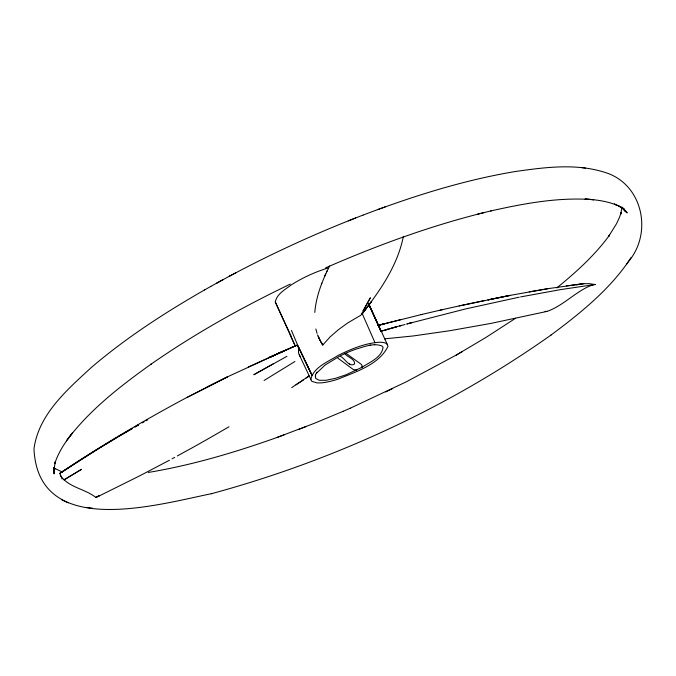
<?xml version="1.0" encoding="UTF-8"?>
<svg xmlns="http://www.w3.org/2000/svg" width="676" height="676" viewBox="0 0 676 676"><rect width="100%" height="100%" fill="white"/><g stroke="black" fill="none" stroke-linecap="round" stroke-linejoin="round"><path stroke-width="1.01" d="M322.917 344.405L322.782 344.802L322.249 343.949L322.807 344.963L330.201 336.842L338.228 329.829L347.937 322.798L360.714 315.32L362.006 313.926L362.015 312.853M310.707 379.718C313.267 367.119 328.359 361.761 338.127 355.39C351.123 349.061 364.879 343.18 379.473 342.233A42.199 11.348 -24.6 0 1 387.39 344.616L387.94 346.492C378.94 364.786 355.483 371.944 337.746 379.253A41.912 11.272 -24.6 0 1 321.201 382.87L317.103 382.937L311.788 381.34L299.231 354.731C297.263 352.128 300.161 346.365 296.73 345.259L269.268 357.452L283.54 351.064M316.959 372.146L315.371 374.969L315.717 378.442L319.3 380.301L326.052 380.275L335.262 378.383L345.918 374.842L361.821 367.381L362.243 366.054L361.305 364.372L346.002 353.303M95.874 497.223L99.33 495.753M314.796 312.439C316.123 296.046 322.291 280.515 329.66 265.972M622.072 207.152L620.644 214.309L621.227 212.399L619.267 217.892L616.478 223.798L608.653 236.38L609.532 235.138C594.812 255.342 576.087 272.225 556.779 287.934M362.235 366.409L361.922 367.237M403.378 236.346C397.632 265.609 379.98 290.815 362.006 313.926M295.395 346.298L275.276 301.952C276.881 293.73 285.466 289.37 291.593 284.68C302.856 277.591 315.05 271.989 327.775 268.093M315.269 376.862L315.7 374.91M321.404 284.266L321.827 283.143M324.632 276.247L325.655 273.949M326.719 271.6L327.277 270.434M550.763 335.237C579.29 313.985 607.766 291.272 628.266 261.815C651.875 234.361 643.814 188.072 609.49 173.986C579.4 162.679 546.293 167.099 515.256 171.535C465.73 179.791 417.574 194.764 370.592 212.239L363.173 215.044M67.347 439.653L72.349 433.029C65.082 442.307 58.364 452.303 54.773 463.635L55.339 461.691L53.607 471.797L53.81 469.321L54.088 473.893L53.793 471.899M626.863 263.91L631.223 257.379M187.142 397.336C143.498 420.616 100.893 445.864 59.733 473.318L62.116 479.03M66.451 440.862C89.317 410.045 120.151 386.309 151.111 364.136L150.782 364.364C194.857 333.614 241.932 307.36 290.334 284.081M366.865 307.724L371.639 301.319L361.897 314.137M361.575 314.543L366.341 308.425M296.24 345.706L296.73 345.259M316.79 372.949L325.198 364.964L339.335 356.337A37.493 10.081 -24.6 0 1 355.787 349.188C364.119 346.864 373.524 342.597 382.101 346.036L383.081 347.371C381.67 357.798 369.104 362.387 361.347 367.736M374.783 344.371L374.225 344.768M551.109 334.983C448.585 407.51 332.474 460.88 211.36 493.725M291.711 387.669L297.998 383.3M306.101 378.07L309.017 376.076M515.577 318.269L485.664 337.62L456.292 355.044L462.528 351.469M308.957 376.033L303.093 379.971M295.978 384.847L303.169 380.056L298.015 383.402M264.071 380.487L294.939 361.491M103.825 445.416L97.657 449.151L117.049 437.406L105.583 444.352M117.92 436.89L132.31 428.516L117.928 436.865M228.978 426.793L210.861 437.271A687.729 183.897 -24.3 0 1 192.398 447.689L177.306 455.97M204.727 289.843C164.843 312.709 125.989 337.814 91.015 367.769C66.949 389.976 38.557 414.489 33.986 448.813C38.101 539.44 156.984 504.769 211.757 493.624M210.675 286.489L217.055 282.931M204.558 289.945L210.844 286.387M456.469 354.942L406.107 381.915L350.43 408.143M142.264 422.846L144.064 421.841M145.881 420.818L147.681 419.813M273.248 363.865L253.796 374.732L286.928 356.328M223.308 279.509L216.886 283.024L229.603 276.104M172.059 458.793L174.678 457.382M169.431 460.229L145.551 472.777A240.166 63.705 -23.9 0 1 137.473 476.943L95.975 497.553C85.049 488.647 68.369 487.658 60.308 475.228M235.975 272.724L229.46 276.188C270.324 254.328 312.473 234.885 355.618 217.976L348.326 220.858M59.733 473.318L60.527 473.344M206.839 387.128L227.271 376.988L187.311 397.294L227.812 376.693L283.362 351.165L248.388 366.983M96.744 496.86L99.262 495.643M385.666 391.953L392.655 388.582M325.595 267.882C377.064 245.363 430.046 225.978 484.616 212.441L477.535 214.207M343.332 411.245L350.405 408.152M343.29 411.253L313.748 423.539L276.704 437.583L284.173 434.879M355.762 217.909L363.046 215.086M298.868 429.361L306.236 426.514M377.791 209.56L385.303 206.839M276.915 437.507C235.011 452.405 192.161 465.147 148.23 472.456M595.032 284.402L594.61 284.478C578.546 288.432 564.105 305.755 546.85 311.442L490.818 323.432L449.895 330.699L413.197 335.964L384.424 338.862M368.8 304.682L380.934 331.088L382.379 330.649L380.901 331.215M356.725 370.11L353.371 369.578L337.848 358.103M380.943 331.113L382.379 330.649M384.238 330.319L387.669 329.322M385.92 329.837L401.519 325.359M382.413 330.809L384.129 330.31M387.703 329.339L396.381 326.88M409.681 323.246L465.62 308.924L519.244 297.161M410.839 322.9L406.724 324.032L412.03 322.587M391.218 328.342L392.866 327.877M385.911 329.719L387.661 329.229M382.481 330.801L385.886 329.829M394.615 327.277L396.347 326.812M405.025 324.505L399.854 325.9M383.647 323.948L377.85 325.426L422.12 314.382M378.197 325.384L384.999 323.66M377.732 325.486L401.375 319.486M520.613 296.908L560.683 289.598L595.133 284.495M576.729 284.942L578.656 284.486M484.21 212.543L491.249 210.844L490.835 210.946C524.508 203.383 559.12 196.919 593.773 199.716L584.977 199.065C597.187 199.775 609.693 201.406 620.754 206.957L614.34 204.017L616.174 204.862M442.543 309.616L421.013 314.636M459.139 305.924L510.338 295.344L547.822 288.694L582.754 283.751L589.159 283.633L594.61 284.478M440.186 310.166L460.314 305.662M399.803 325.857L401.569 325.46M461.547 305.417L484.008 300.643M508.994 295.606L487.928 299.865L510.338 295.344M579.991 284.19L582.754 283.751M529.139 291.855L547.822 288.694M566.353 285.923L583.743 283.666M594.711 284.604L595.159 284.562M370.752 345.174L370.051 345.098M546.85 311.442L545 311.306M581.875 167.648L585.382 168.037M85.734 507.363L92.637 508.225M62.403 472.068L53.894 467.978M340.493 356.438C344.752 358.069 349.205 367.905 354.604 363.933C355.297 358.888 347.041 357.105 344.659 353.421M61.795 499.877L68.327 502.851M618.886 206.112L622.883 208.495L620.898 207.042L627.227 212.881L623.272 208.301L625.537 211.765L623.754 208.597M349.484 363.933L350.354 364.516M53.767 467.995L55.102 468.992L53.75 467.919M380.275 330.336L380.833 330.953M300.364 356.759L299.231 354.731M322.824 344.912L321.142 342.352M322.249 343.949L322.798 344.752M321.117 342.166L322.317 344.092L321.261 342.267M320.568 341.245L321.176 342.301M319.647 339.529L320.635 341.388M320.12 340.51L317.526 334.848M319.596 339.394L320.078 340.315M318.683 337.654L319.114 338.532M298.209 346.661L311.881 375.062L298.091 346.146M298.023 346.036L311.881 375.062M275.276 301.952L290.917 335.769M368.69 303.777L387.39 344.616M290.274 335.076L295.268 346.019M362.125 313.394L374.96 342.588M291.44 330.42L297.947 345.833M623.204 208.115L623.99 209.999M319.165 338.634L318.523 336.885M318.21 336.175L318.438 336.91M317.052 333.403L315.827 328.959M53.666 469.955L54.131 471.992M370.262 297.93L362.936 311.18L370.262 297.93M77.917 461.564L60.95 472.701L97.623 449.143L77.917 461.564M81.475 469.338L64.102 479.833L81.475 469.338M138.605 424.858L135.006 426.953L138.605 424.858M283.988 350.895L269.699 357.401L296.519 345.368L283.988 350.895M380.985 331.223L368.657 303.761L380.985 331.248"/></g></svg>
